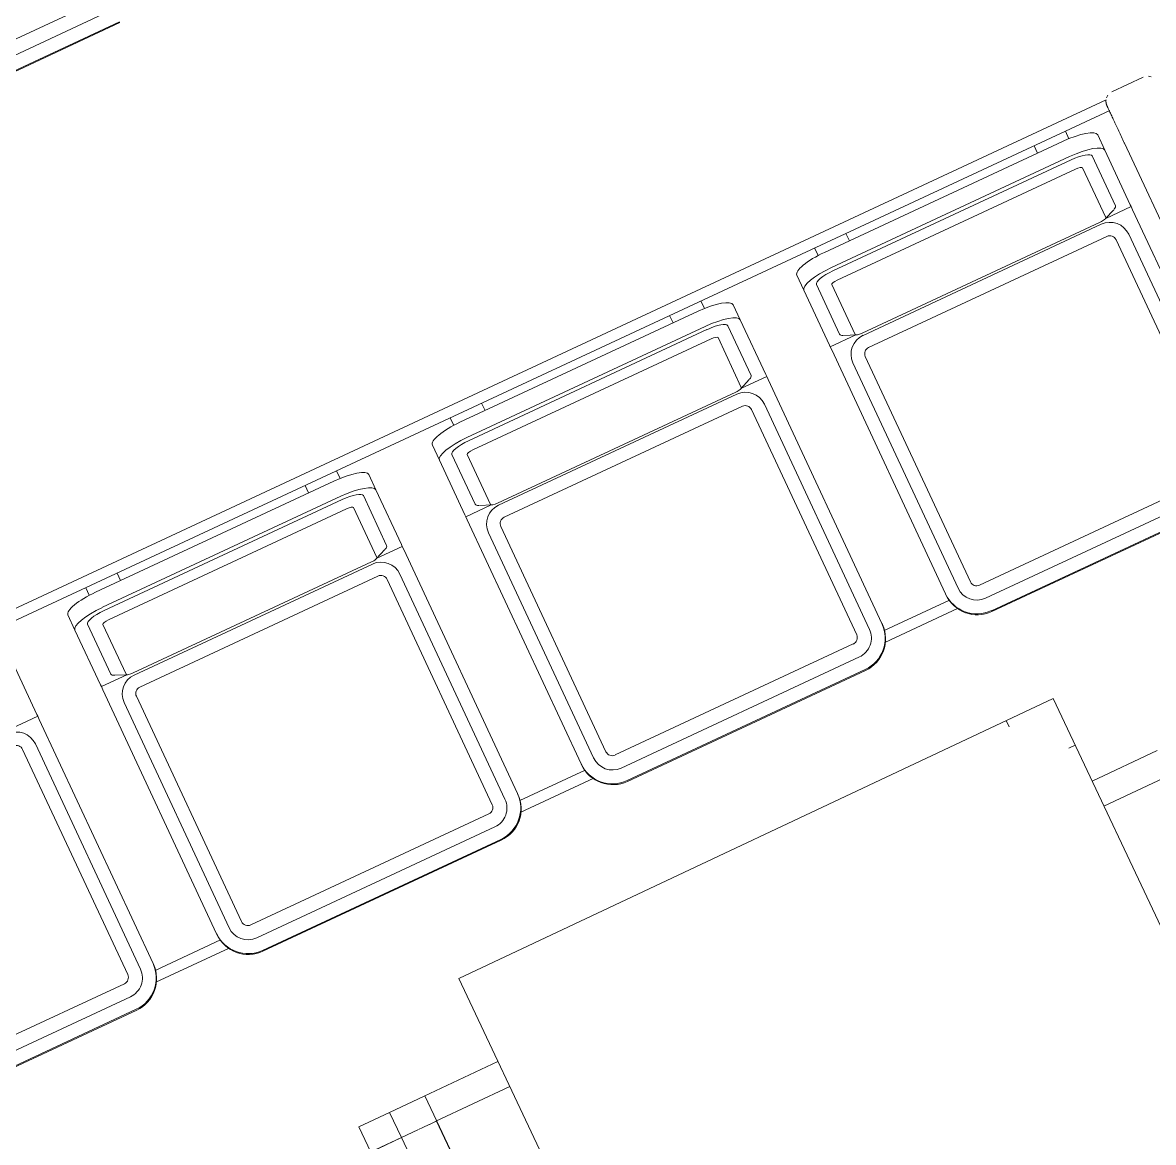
# Model space of a CAD drawing. Header units: metres. Extents: x -217 to -108, y -304 to -188.
# Drawn here: x -137.583 to -135.948, y -251.692 to -250.072 of the extents above; entities that cross this region are included whole.
import ezdxf

# ---------------------------------------------------------------- set-up
doc = ezdxf.new("R2010")
doc.units = ezdxf.units.M
for name, color, linetype, lineweight in [('A-FLOR', 192, 'Continuous', 9), ('A-WALL', 113, 'Continuous', 9), ('I-FURN', 30, 'Continuous', 9)]:
    doc.layers.add(name, color=color, linetype=linetype, lineweight=lineweight)

# ---------------------------------------------------------------- blocks, each defined once
blk = doc.blocks.new('dining_table_and_chairs_5978 - dining_table_and_chairs_5978-V16-Nivel 3')
at = {"layer": 'I-FURN'}
for p, q in [((0.1324, 0.475), (0.1324, 0.5791)), ((0.1725, 0.5792), (0.1725, 0.475)), ((1.9, 0.475), (0, 0.475)), ((0, 0.475), (0, -0.475)), ((0.075, 0.475), (0.075, 0.465)), ((0, 0.4), (0.01, 0.4)), ((0, -0.475), (1.9, -0.475)), ((0.1324, -0.593), (0.1324, -0.475)), ((0.1725, -0.475), (0.1725, -0.593)), ((0.1726, -0.5918), (0.1324, -0.5918)), ((0.1324, -0.648), (0.1324, -0.593)), ((0.5966, -0.5918), (0.1726, -0.5918)), ((0.1726, -0.5918), (0.1726, -0.5922)), ((0.1726, -0.5918), (0.1726, -0.593)), ((0.1726, -0.5922), (0.5966, -0.5922)), ((0.1726, -0.598), (0.1726, -0.5937)), ((0.1726, -0.598), (0.1726, -0.6033)), ((0.1726, -0.6141), (0.1726, -0.6036)), ((0.1726, -0.6141), (0.1726, -0.6206)), ((0.1726, -0.648), (0.1726, -0.6217)), ((0.1324, -0.697), (0.1324, -0.648)), ((0.1726, -0.648), (0.1324, -0.648)), ((0.1726, -0.698), (0.1726, -0.648)), ((0.5966, -0.648), (0.1726, -0.648)), ((0.1726, -0.648), (0.1726, -0.697)), ((0.1726, -0.697), (0.1324, -0.697))]:
    blk.add_line(p, q, dxfattribs=at)
blk = doc.blocks.new('silla sala de espera - silla sala de espera-V123-Nivel 3')
at = {"layer": 'I-FURN'}
for p, q in [((4.8114, -0.2707), (5.1914, -0.2707)), ((5.1914, -0.2915), (4.8114, -0.2915)), ((4.8114, -0.3115), (5.1914, -0.3115)), ((4.8114, -0.3128), (5.1914, -0.3128))]:
    blk.add_line(p, q, dxfattribs=at)
blk = doc.blocks.new('silla sala de espera - silla sala de espera-V124-Nivel 3')
at = {"layer": 'I-FURN'}
for p, q in [((6.4992, 0.295), (6.4492, 0.295)), ((6.4365, 0.288), (0.0781, 0.288)), ((0.0796, 0.272), (6.435, 0.272)), ((4.8014, 0.2599), (4.8014, 0.272)), ((4.8514, 0.272), (4.8514, 0.2602)), ((5.1514, 0.2602), (5.1514, 0.272)), ((5.2014, 0.272), (5.2014, 0.2599)), ((5.3828, 0.2599), (5.3828, 0.272)), ((5.4328, 0.272), (5.4328, 0.2602)), ((5.7328, 0.2602), (5.7328, 0.272)), ((5.7828, 0.272), (5.7828, 0.2599)), ((5.9642, 0.2599), (5.9642, 0.272)), ((6.0142, 0.272), (6.0142, 0.2602)), ((6.3142, 0.2602), (6.3142, 0.272)), ((6.3642, 0.272), (6.3642, 0.2599)), ((4.7614, 0.2473), (4.7614, 0.2231)), ((4.8114, 0.2602), (5.1914, 0.2602)), ((5.2414, 0.2231), (5.2414, 0.2473)), ((5.3428, 0.2473), (5.3428, 0.2231)), ((5.3928, 0.2602), (5.7728, 0.2602)), ((5.8228, 0.2231), (5.8228, 0.2473)), ((5.9242, 0.2473), (5.9242, 0.2231)), ((5.9742, 0.2602), (6.3542, 0.2602)), ((6.4042, 0.2231), (6.4042, 0.2473)), ((4.8114, 0.2361), (5.1914, 0.2361)), ((4.8114, 0.2309), (5.1914, 0.2309)), ((5.3928, 0.2361), (5.7728, 0.2361)), ((5.3928, 0.2309), (5.7728, 0.2309)), ((5.9742, 0.2361), (6.3542, 0.2361)), ((5.9742, 0.2309), (6.3542, 0.2309)), ((4.6599, 0.2231), (4.6599, 0.1358)), ((4.7614, 0.1358), (4.7614, 0.2231)), ((4.7814, 0.1436), (4.7814, 0.2231)), ((4.8014, 0.2135), (4.8014, 0.1339)), ((5.1914, 0.2161), (4.8114, 0.2161)), ((5.2014, 0.1339), (5.2014, 0.2135)), ((5.2214, 0.2231), (5.2214, 0.1436)), ((5.2414, 0.2231), (5.2414, 0.1358)), ((5.3428, 0.1358), (5.3428, 0.2231)), ((5.3628, 0.1436), (5.3628, 0.2231)), ((5.3828, 0.2135), (5.3828, 0.1339)), ((5.7728, 0.2161), (5.3928, 0.2161)), ((5.7828, 0.1339), (5.7828, 0.2135)), ((5.8028, 0.2231), (5.8028, 0.1436)), ((5.8228, 0.2231), (5.8228, 0.1358)), ((5.9242, 0.1358), (5.9242, 0.2231)), ((5.9442, 0.1436), (5.9442, 0.2231)), ((5.9642, 0.2135), (5.9642, 0.1339)), ((6.3542, 0.2161), (5.9742, 0.2161)), ((6.3642, 0.1339), (6.3642, 0.2135)), ((6.3842, 0.2231), (6.3842, 0.1436)), ((6.4042, 0.2231), (6.4042, 0.1358)), ((6.4342, 0.22), (6.4342, -0.0389)), ((4.6183, 0.1329), (4.6599, 0.1329)), ((4.6599, 0.1358), (4.6599, 0.1329)), ((4.6599, 0.1329), (4.6599, 0.1279)), ((4.7614, 0.1329), (4.7614, 0.1358)), ((4.7614, 0.1329), (4.802, 0.1329)), ((4.7614, 0.1279), (4.7614, 0.1329)), ((4.786, 0.1394), (4.8029, 0.1325)), ((4.8114, 0.1313), (5.1914, 0.1313)), ((5.1998, 0.1325), (5.2167, 0.1394)), ((5.201, 0.1329), (5.2414, 0.1329)), ((5.2414, 0.1358), (5.2414, 0.1329)), ((5.2414, 0.1329), (5.2414, 0.1279)), ((5.3428, 0.1329), (5.3428, 0.1358)), ((5.3428, 0.1329), (5.3834, 0.1329)), ((5.3428, 0.1279), (5.3428, 0.1329)), ((5.3675, 0.1394), (5.3843, 0.1325)), ((5.3928, 0.1313), (5.7728, 0.1313)), ((5.7812, 0.1325), (5.7981, 0.1394)), ((5.7824, 0.1329), (5.8228, 0.1329)), ((5.8228, 0.1358), (5.8228, 0.1329)), ((5.8228, 0.1329), (5.8228, 0.1279)), ((5.9242, 0.1329), (5.9242, 0.1358)), ((5.9242, 0.1329), (5.9649, 0.1329)), ((5.9242, 0.1279), (5.9242, 0.1329)), ((5.9489, 0.1394), (5.9658, 0.1325)), ((5.9742, 0.1313), (6.3542, 0.1313)), ((6.3627, 0.1325), (6.3795, 0.1394)), ((6.3638, 0.1329), (6.4042, 0.1329)), ((6.4042, 0.1358), (6.4042, 0.1329)), ((6.4042, 0.1329), (6.4042, 0.1279)), ((4.6599, 0.1279), (4.6599, -0.2615)), ((4.7614, -0.2615), (4.7614, 0.1279)), ((4.8114, 0.1279), (5.1914, 0.1279)), ((5.2414, 0.1279), (5.2414, -0.2615)), ((5.3428, -0.2615), (5.3428, 0.1279)), ((5.3928, 0.1279), (5.7728, 0.1279)), ((5.8228, 0.1279), (5.8228, -0.2615)), ((5.9242, -0.2615), (5.9242, 0.1279)), ((5.9742, 0.1279), (6.3542, 0.1279)), ((6.4042, 0.1279), (6.4042, -0.2615)), ((4.6199, -0.2608), (4.6199, 0.0987)), ((4.8014, 0.0987), (4.8014, -0.2608)), ((5.1914, 0.1087), (4.8114, 0.1087)), ((5.2014, -0.2608), (5.2014, 0.0987)), ((5.3828, 0.0987), (5.3828, -0.2608)), ((5.7728, 0.1087), (5.3928, 0.1087)), ((5.7828, -0.2608), (5.7828, 0.0987)), ((5.9642, 0.0987), (5.9642, -0.2608)), ((6.3542, 0.1087), (5.9742, 0.1087)), ((6.3642, -0.2608), (6.3642, 0.0987)), ((4.6399, 0.098), (4.6399, -0.2615)), ((4.7814, -0.2615), (4.7814, 0.098)), ((5.2214, 0.098), (5.2214, -0.2615)), ((5.3628, -0.2615), (5.3628, 0.098)), ((5.8028, 0.098), (5.8028, -0.2615)), ((5.9442, -0.2615), (5.9442, 0.098)), ((6.3842, 0.098), (6.3842, -0.2615)), ((4.6599, -0.2629), (4.6599, -0.2615)), ((4.7614, -0.2615), (4.7614, -0.2629)), ((5.2414, -0.2629), (5.2414, -0.2615)), ((5.3428, -0.2615), (5.3428, -0.2629)), ((5.8228, -0.2629), (5.8228, -0.2615)), ((5.9242, -0.2615), (5.9242, -0.2629)), ((4.2299, -0.2707), (4.6099, -0.2707)), ((4.7627, -0.272), (4.6586, -0.272)), ((4.8114, -0.2707), (5.1914, -0.2707)), ((5.3442, -0.272), (5.24, -0.272)), ((5.3928, -0.2707), (5.7728, -0.2707)), ((5.9256, -0.272), (5.8214, -0.272)), ((5.9742, -0.2707), (6.3542, -0.2707)), ((4.6099, -0.2915), (4.2299, -0.2915)), ((4.6521, -0.288), (4.7692, -0.288)), ((5.1914, -0.2915), (4.8114, -0.2915)), ((5.2335, -0.288), (5.3506, -0.288)), ((5.7728, -0.2915), (5.3928, -0.2915)), ((5.815, -0.288), (5.9321, -0.288)), ((6.3542, -0.2915), (5.9742, -0.2915)), ((4.2299, -0.3115), (4.6099, -0.3115)), ((4.2299, -0.3128), (4.6099, -0.3128)), ((4.8114, -0.3115), (5.1914, -0.3115)), ((4.8114, -0.3128), (5.1914, -0.3128)), ((5.3928, -0.3115), (5.7728, -0.3115)), ((5.3928, -0.3128), (5.7728, -0.3128)), ((5.9742, -0.3115), (6.3542, -0.3115)), ((5.9742, -0.3128), (6.3542, -0.3128))]:
    blk.add_line(p, q, dxfattribs=at)
at = {"layer": 'I-FURN', "flags": 128}
blk.add_lwpolyline([(6.4342, 0.28), (6.4342, 0.28), (6.4342, 0.2798), (6.4342, 0.2796), (6.4342, 0.2792), (6.4342, 0.2788), (6.4342, 0.2783), (6.4342, 0.2777), (6.4342, 0.277), (6.4342, 0.2762), (6.4342, 0.2753), (6.4342, 0.2743), (6.4342, 0.2732), (6.4342, 0.2721), (6.4342, 0.2708), (6.4342, 0.2695), (6.4342, 0.2681), (6.4342, 0.2667), (6.4342, 0.2651), (6.4342, 0.2635), (6.4342, 0.2618), (6.4342, 0.26), (6.4342, 0.2582), (6.4342, 0.2563), (6.4342, 0.2544), (6.4342, 0.2524), (6.4342, 0.2504), (6.4342, 0.2483), (6.4342, 0.2461), (6.4342, 0.244), (6.4342, 0.2417), (6.4342, 0.2395), (6.4342, 0.2372), (6.4342, 0.2349), (6.4342, 0.2326), (6.4342, 0.2302), (6.4342, 0.2278), (6.4342, 0.2254), (6.4342, 0.223), (6.4342, 0.2206), (6.4342, 0.22)], dxfattribs=at)
at = {"layer": 'I-FURN'}
for centre, start, end in [((6.4492, 0.28), 165, 178.035), ((6.4492, 0.28), 181.9626, 190.1654), ((6.4492, 0.28), 150, 164.3969), ((6.4492, 0.28), 120, 135), ((6.4992, 0.28), 45, 60)]:
    blk.add_arc(centre, 0.015, start, end, dxfattribs=at)
for centre, major_axis, ratio, start_param, end_param in [((4.8114, 0.2473), (0.05, 0), 0.258819, 1.570796, 3.141593), ((5.1914, 0.2473), (0.05, 0), 0.258819, 0, 1.570796), ((5.3928, 0.2473), (0.05, 0), 0.258819, 1.570796, 3.141593), ((5.7728, 0.2473), (0.05, 0), 0.258819, 0, 1.570796), ((5.9742, 0.2473), (0.05, 0), 0.258819, 1.570796, 3.141593), ((6.3542, 0.2473), (0.05, 0), 0.258819, 0, 1.570796), ((4.8114, 0.2231), (-0.05, 0), 0.258819, 4.712389, 6.283185), ((4.8114, 0.2231), (-0.03, 0), 0.258819, 4.712389, 6.283185), ((5.1914, 0.2231), (-0.05, 0), 0.258819, 3.141593, 4.712389), ((5.1914, 0.2231), (0.03, 0), 0.258819, 0, 1.570796), ((5.3928, 0.2231), (-0.05, 0), 0.258819, 4.712389, 6.283185), ((5.3928, 0.2231), (-0.03, 0), 0.258819, 4.712389, 6.283185), ((5.7728, 0.2231), (-0.05, 0), 0.258819, 3.141593, 4.712389), ((5.7728, 0.2231), (0.03, 0), 0.258819, 0, 1.570796), ((5.9742, 0.2231), (-0.05, 0), 0.258819, 4.712389, 6.283185), ((5.9742, 0.2231), (-0.03, 0), 0.258819, 4.712389, 6.283185), ((6.3542, 0.2231), (-0.05, 0), 0.258819, 3.141593, 4.712389), ((6.3542, 0.2231), (0.03, 0), 0.258819, 0, 1.570796), ((4.8114, 0.2135), (-0.01, 0), 0.258819, 4.712389, 6.283185), ((5.1914, 0.2135), (-0.01, 0), 0.258819, 3.141593, 4.712389), ((5.3928, 0.2135), (-0.01, 0), 0.258819, 4.712389, 6.283185), ((5.7728, 0.2135), (-0.01, 0), 0.258819, 3.141593, 4.712389), ((5.9742, 0.2135), (-0.01, 0), 0.258819, 4.712389, 6.283185), ((6.3542, 0.2135), (-0.01, 0), 0.258819, 3.141593, 4.712389), ((4.8114, 0.1436), (0.03, 0), 0.258819, 3.141593, 3.665191), ((4.8114, 0.1339), (0.01, 0), 0.258819, 3.141593, 4.712389), ((5.1914, 0.1339), (-0.01, 0), 0.258819, 1.570796, 3.141593), ((5.1914, 0.1436), (-0.03, 0), 0.258819, 2.617994, 3.141593), ((5.3928, 0.1436), (0.03, 0), 0.258819, 3.141593, 3.665191), ((5.3928, 0.1339), (0.01, 0), 0.258819, 3.141593, 4.712389), ((5.7728, 0.1339), (-0.01, 0), 0.258819, 1.570796, 3.141593), ((5.7728, 0.1436), (-0.03, 0), 0.258819, 2.617994, 3.141593), ((5.9742, 0.1436), (0.03, 0), 0.258819, 3.141593, 3.665191), ((5.9742, 0.1339), (0.01, 0), 0.258819, 3.141593, 4.712389), ((6.3542, 0.1339), (-0.01, 0), 0.258819, 1.570796, 3.141593), ((6.3542, 0.1436), (-0.03, 0), 0.258819, 2.617994, 3.141593), ((4.6099, 0.098), (-0.03, 0), 0.99863, 3.141593, 4.712389), ((4.8114, 0.098), (-0.03, 0), 0.99863, 4.712389, 6.283185), ((5.1914, 0.098), (-0.03, 0), 0.99863, 3.141593, 4.712389), ((5.3928, 0.098), (-0.03, 0), 0.99863, 4.712389, 6.283185), ((5.7728, 0.098), (-0.03, 0), 0.99863, 3.141593, 4.712389), ((5.9742, 0.098), (-0.03, 0), 0.99863, 4.712389, 6.283185), ((6.3542, 0.098), (-0.03, 0), 0.99863, 3.141593, 4.712389), ((4.6099, 0.0987), (-0.01, 0), 0.99863, 3.141593, 4.712389), ((4.8114, 0.0987), (-0.01, 0), 0.99863, 4.712389, 6.283185), ((5.1914, 0.0987), (-0.01, 0), 0.99863, 3.141593, 4.712389), ((5.3928, 0.0987), (-0.01, 0), 0.99863, 4.712389, 6.283185), ((5.7728, 0.0987), (-0.01, 0), 0.99863, 3.141593, 4.712389), ((5.9742, 0.0987), (-0.01, 0), 0.99863, 4.712389, 6.283185), ((6.3542, 0.0987), (-0.01, 0), 0.99863, 3.141593, 4.712389), ((4.6099, -0.2608), (-0.01, 0), 0.99863, 1.570796, 3.141593), ((4.6099, -0.2615), (-0.03, 0), 0.99863, 1.570796, 3.141593), ((4.6099, -0.2615), (-0.05, 0), 0.99863, 1.570796, 3.141593), ((4.8114, -0.2615), (0.05, 0), 0.99863, 3.141593, 4.712389), ((4.8114, -0.2615), (-0.03, 0), 0.99863, 0, 1.570796), ((4.8114, -0.2608), (-0.01, 0), 0.99863, 0, 1.570796), ((5.1914, -0.2608), (-0.01, 0), 0.99863, 1.570796, 3.141593), ((5.1914, -0.2615), (-0.03, 0), 0.99863, 1.570796, 3.141593), ((5.1914, -0.2615), (0.05, 0), 0.99863, 4.712389, 6.283185), ((5.3928, -0.2615), (0.05, 0), 0.99863, 3.141593, 4.712389), ((5.3928, -0.2615), (-0.03, 0), 0.99863, 0, 1.570796), ((5.3928, -0.2608), (-0.01, 0), 0.99863, 0, 1.570796), ((5.7728, -0.2608), (-0.01, 0), 0.99863, 1.570796, 3.141593), ((5.7728, -0.2615), (-0.03, 0), 0.99863, 1.570796, 3.141593), ((5.7728, -0.2615), (0.05, 0), 0.99863, 4.712389, 6.283185), ((5.9742, -0.2615), (-0.05, 0), 0.99863, 0, 1.570796), ((5.9742, -0.2615), (-0.03, 0), 0.99863, 0, 1.570796), ((5.9742, -0.2608), (-0.01, 0), 0.99863, 0, 1.570796), ((4.6099, -0.2629), (-0.05, 0), 0.99863, 1.570796, 3.141593), ((4.8114, -0.2629), (0.05, 0), 0.99863, 3.141593, 4.712389), ((5.1914, -0.2629), (0.05, 0), 0.99863, 4.712389, 6.283185), ((5.3928, -0.2629), (-0.05, 0), 0.99863, 0, 1.570796), ((5.7728, -0.2629), (0.05, 0), 0.99863, 4.712389, 6.283185), ((5.9742, -0.2629), (-0.05, 0), 0.99863, 0, 1.570796)]:
    blk.add_ellipse(centre, major_axis=major_axis, ratio=ratio, start_param=start_param, end_param=end_param, dxfattribs=at)
blk.add_open_spline([(6.4343, 0.2786), (6.4342, 0.2791), (6.4342, 0.2798), (6.4342, 0.2807), (6.4343, 0.2814), (6.4344, 0.2821), (6.4345, 0.2828), (6.4346, 0.2834), (6.4347, 0.2839), (6.4348, 0.2843), (6.435, 0.2847), (6.4351, 0.2852), (6.4353, 0.2856), (6.4354, 0.2859), (6.4355, 0.2861), (6.4356, 0.2863), (6.4357, 0.2866), (6.4359, 0.2869), (6.4361, 0.2872), (6.4362, 0.2874), (6.4362, 0.2875)], degree=3, knots=[0.4444444, 0.4444444, 0.4444444, 0.4444444, 0.5, 0.5277778, 0.5555556, 0.5833333, 0.6111111, 0.6388889, 0.6666667, 0.6805556, 0.6944444, 0.7222222, 0.75, 0.7638889, 0.7777778, 0.7916667, 0.8055556, 0.8333333, 0.8611111, 0.8888889, 0.8888889, 0.8888889, 0.8888889], dxfattribs=at)

msp = doc.modelspace()

# ---------------------------------------------------------------- linework, layer by layer
at = {"layer": 'A-FLOR'}
for centre, radius, start, end in [((-144.0341, -252.7271), 10.3181, 212.72992, 24.30312), ((-144.1433, -252.5254), 9.8397, 214.27475, 22.75731)]:
    msp.add_arc(centre, radius, start, end, dxfattribs=at)
at = {"layer": 'A-WALL'}
for radius, start, end in [(9.4313, 215.12192, 21.90531), (9.2313, 215.23889, 21.87967), (9.4313, 221.46221, 16.65132)]:
    msp.add_arc((-144.1149, -252.4158), radius, start, end, dxfattribs=at)

# ---------------------------------------------------------------- block references
at = {"layer": 'I-FURN'}
for name, p, rotation in [('silla sala de espera - silla sala de espera-V123-Nivel 3', (-142.2792, -251.9824), 25.00000000000035), ('silla sala de espera - silla sala de espera-V124-Nivel 3', (-141.7278, -253.165), 25.00000000000035), ('dining_table_and_chairs_5978 - dining_table_and_chairs_5978-V16-Nivel 3', (-136.5223, -251.252), 295.2582255371546)]:
    msp.add_blockref(name, p, dxfattribs=dict(at, rotation=rotation))

doc.saveas('drawing.dxf')
